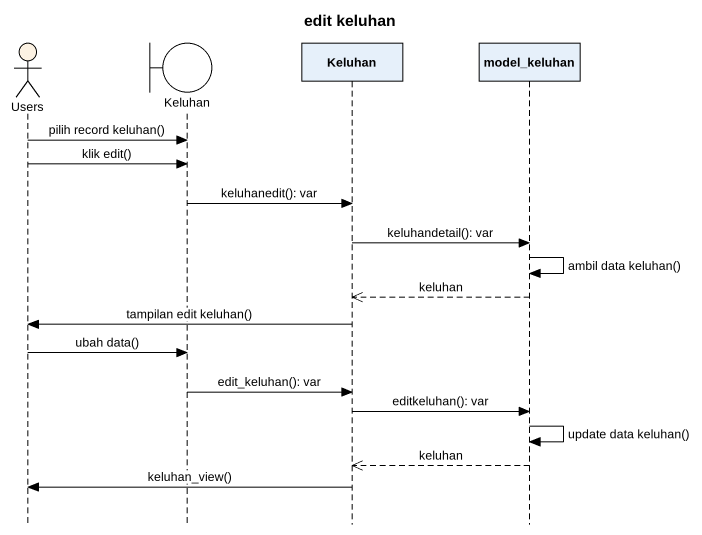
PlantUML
@startuml
title edit keluhan
hide footbox
actor Users #FCF2E3
boundary Keluhan
participant "Keluhan" as Keluhan_2
participant model_keluhan

Users -> Keluhan : pilih record keluhan()
Users -> Keluhan : klik edit()
Keluhan -> Keluhan_2 : keluhanedit(): var
Keluhan_2 -> model_keluhan : keluhandetail(): var
model_keluhan -> model_keluhan : ambil data keluhan()
model_keluhan -->> Keluhan_2 : keluhan
Keluhan_2 -> Users : tampilan edit keluhan()
Users -> Keluhan : ubah data()
Keluhan -> Keluhan_2 : edit_keluhan(): var
Keluhan_2 -> model_keluhan : editkeluhan(): var
model_keluhan -> model_keluhan : update data keluhan()
model_keluhan -->> Keluhan_2 : keluhan
Keluhan_2 -> Users : keluhan_view()
@enduml
